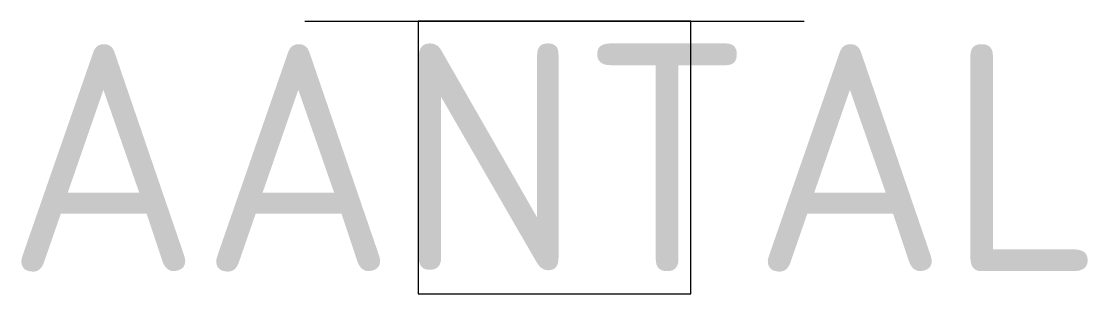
# Model space of a CAD drawing. Extents: x -5.9 to 5.9, y -3 to 0.
import ezdxf
from ezdxf.enums import TextEntityAlignment as Align

# ---------------------------------------------------------------- set-up
doc = ezdxf.new("R2010")
doc.units = 0
doc.header["$LTSCALE"] = 10
doc.header["$MEASUREMENT"] = 0
doc.layers.get('0').update_dxf_attribs({"linetype": 'CONTINUOUS'})
doc.styles.add('NLCS-ISO', font='NLCS-ISO.ttf', dxfattribs={"height": 2.5})

msp = doc.modelspace()

# ---------------------------------------------------------------- linework, layer by layer
msp.add_line((-2.75, 0), (2.75, 0))
at = {"flags": 128}
msp.add_lwpolyline([(-1.5, 0), (-1.5, -3), (1.5, -3), (1.5, 0)], close=True, dxfattribs=at)

# ---------------------------------------------------------------- texts
at = {"style": 'NLCS-ISO'}
msp.add_attdef('AANTAL', text='', height=2.5, dxfattribs=at).set_placement((0, -1.5), align=Align.MIDDLE)

doc.saveas('drawing.dxf')
